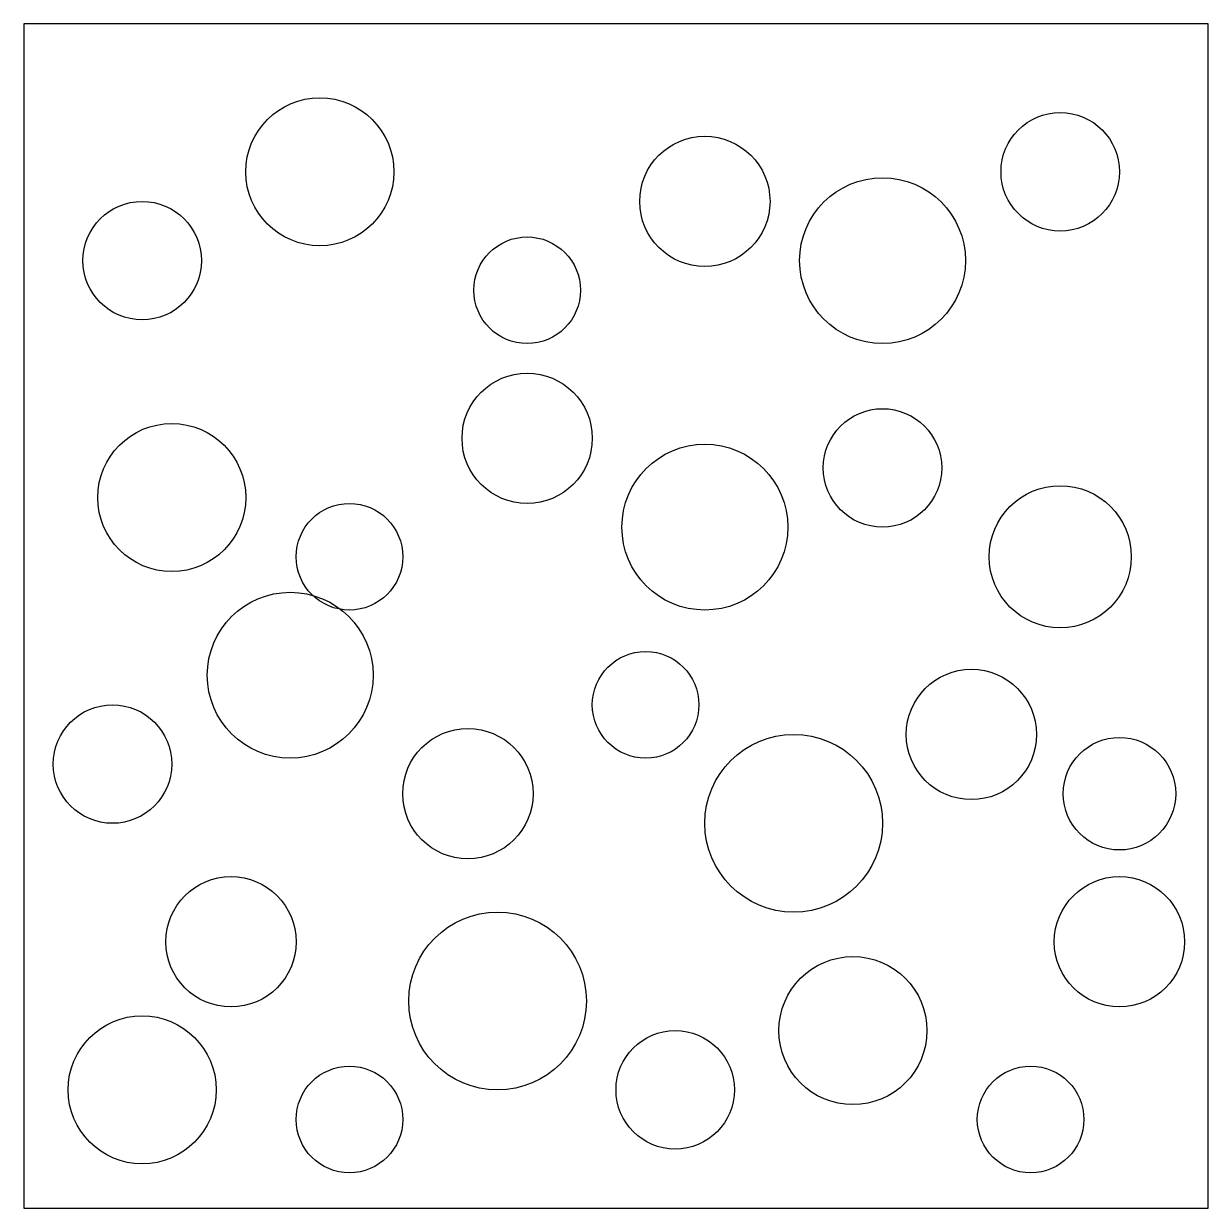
# Model space of a CAD drawing. Header units: metres. Extents: x 0 to 4, y 0 to 4.
import ezdxf

# ---------------------------------------------------------------- set-up
doc = ezdxf.new("R2010")
doc.units = ezdxf.units.M

msp = doc.modelspace()

# ---------------------------------------------------------------- linework, layer by layer
msp.add_lwpolyline([(0, 0), (4, 0), (4, 4), (0, 4)], close=True)
for centre, radius in [((1, 3.5), 0.25), ((3.5, 3.5), 0.2), ((2.3, 3.4), 0.22), ((2.9, 3.2), 0.28), ((0.4, 3.2), 0.2), ((1.7, 3.1), 0.18), ((1.7, 2.6), 0.22), ((2.9, 2.5), 0.2), ((0.5, 2.4), 0.25), ((2.3, 2.3), 0.28), ((3.5, 2.2), 0.24), ((1.1, 2.2), 0.18), ((0.9, 1.8), 0.28), ((2.1, 1.7), 0.18), ((3.2, 1.6), 0.22), ((0.3, 1.5), 0.2), ((1.5, 1.4), 0.22), ((2.6, 1.3), 0.3), ((3.7, 1.4), 0.19), ((0.7, 0.9), 0.22), ((3.7, 0.9), 0.22), ((1.6, 0.7), 0.3), ((2.8, 0.6), 0.25), ((0.4, 0.4), 0.25), ((2.2, 0.4), 0.2), ((1.1, 0.3), 0.18), ((3.4, 0.3), 0.18)]:
    msp.add_circle(centre, radius)

doc.saveas('drawing.dxf')
